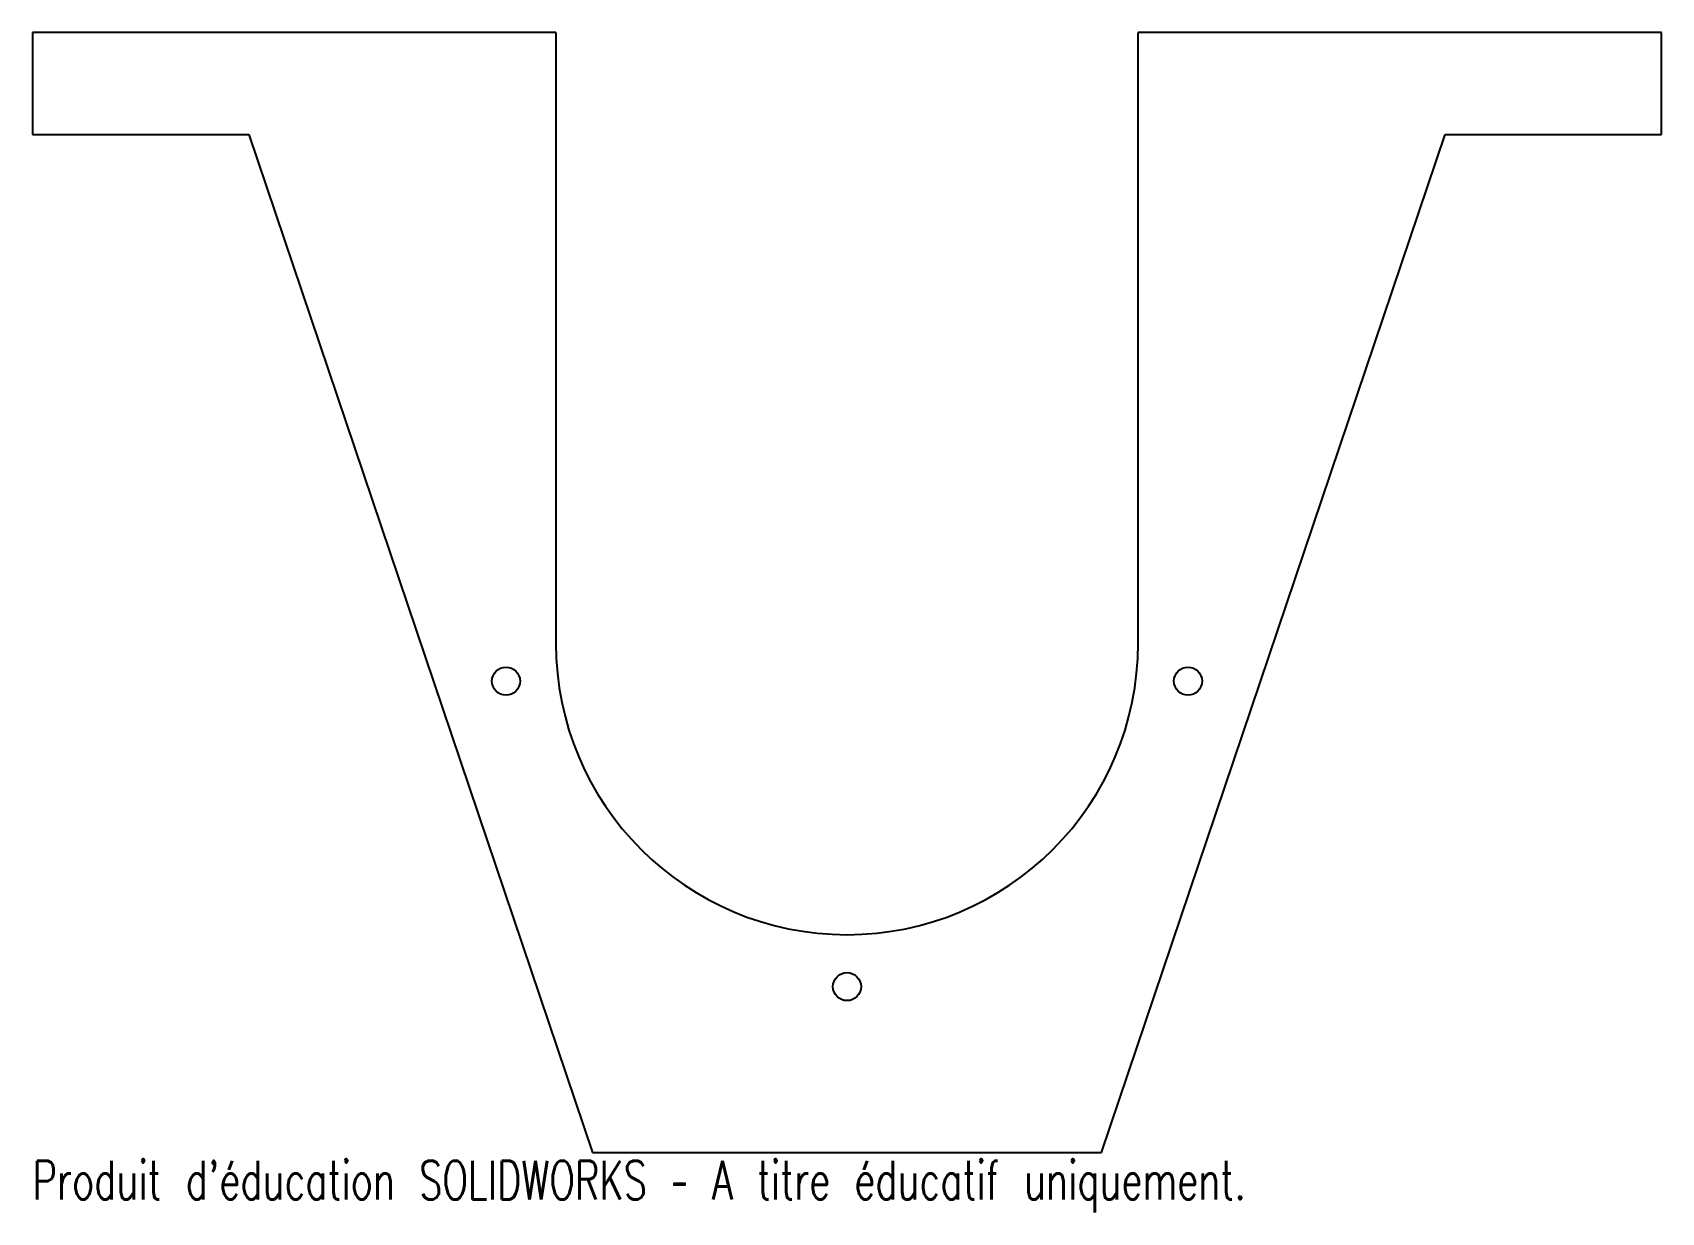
# Model space of a CAD drawing. Header units: inches. Extents: x -4 to 4, y -0.29 to 5.5.
import ezdxf

# ---------------------------------------------------------------- set-up
doc = ezdxf.new("R2010")
doc.units = ezdxf.units.IN
doc.header["$MEASUREMENT"] = 0
doc.styles.add('SLDTEXTSTYLE0', font='TXT', dxfattribs={"width": 0.7, "bigfont": 'bigfont'})

msp = doc.modelspace()

# ---------------------------------------------------------------- linework, layer by layer
at = {"color": 7, "linetype": 'Continuous', "lineweight": 25}
for p, q in [((-4, 5.5), (-4, 5)), ((-1.43, 5.5), (-4, 5.5)), ((-1.43, 5.5), (-1.43, 2.5)), ((1.43, 2.5), (1.43, 5.5)), ((4, 5.5), (1.43, 5.5)), ((4, 5), (4, 5.5)), ((-4, 5), (-2.9375, 5)), ((-2.9375, 5), (-1.25, 0)), ((1.25, 0), (2.9375, 5)), ((2.9375, 5), (4, 5)), ((-1.25, 0), (1.25, 0))]:
    msp.add_line(p, q, dxfattribs=at)
for centre in [(-1.6748, 2.315), (1.6748, 2.315), (0, 0.815)]:
    msp.add_circle(centre, 0.0689, dxfattribs=at)
msp.add_arc((0, 2.5), 1.43, 180, 0, dxfattribs=at)

# ---------------------------------------------------------------- texts
at = {"color": 7, "linetype": 'Continuous', "insert": (-4, -0.0401), "char_height": 0.1903, "attachment_point": 1, "style": 'SLDTEXTSTYLE0'}
msp.add_mtext("Produit d'éducation SOLIDWORKS – A titre éducatif uniquement.", dxfattribs=at)

doc.saveas('drawing.dxf')
